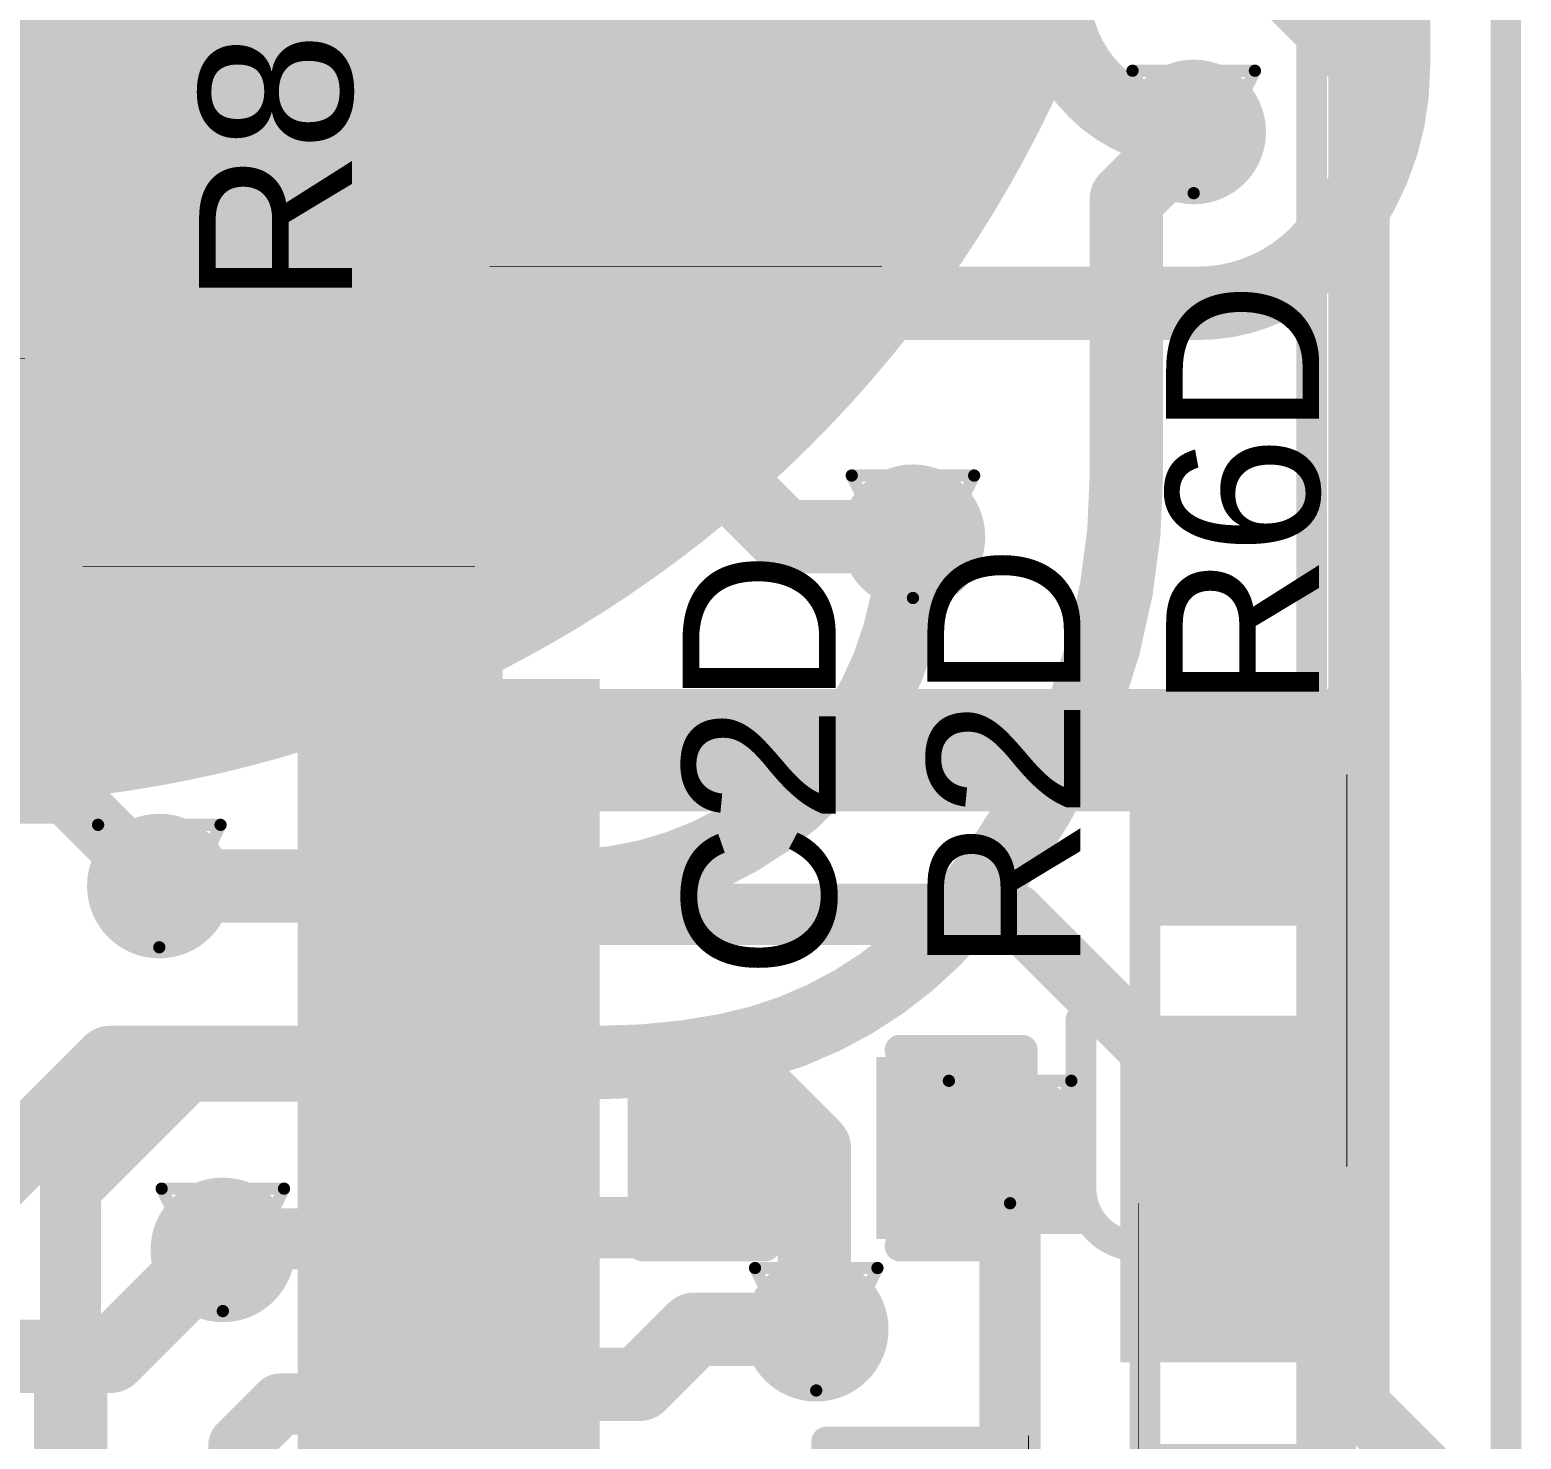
# Model space of a CAD drawing. Header units: inches. Extents: x -3.9 to 9.5, y -7 to 2.6.
# Drawn here: x 0.1632 to 0.4069, y -4.7643 to -4.5341 of the extents above; entities that cross this region are included whole.
import ezdxf

# ---------------------------------------------------------------- set-up
doc = ezdxf.new("R2010")
doc.units = ezdxf.units.IN
doc.header["$MEASUREMENT"] = 0
for name, color, linetype in [('Board Outline', 216, 'Continuous'), ('Bottom Layer', 5, 'Continuous'), ('Bottom Overlay', 54, 'Continuous'), ('Bottom Paste', 16, 'Continuous'), ('Bottom Solder', 6, 'Continuous'), ('Drill Drawing', 1, 'Continuous'), ('Top Layer', 1, 'Continuous'), ('Top Overlay', 2, 'Continuous'), ('Top Paste', 8, 'Continuous'), ('Top Solder', 216, 'Continuous'), ('Via Holes', 16, 'Continuous')]:
    doc.layers.add(name, color=color, linetype=linetype)
doc.styles.add('Arial', font='', dxfattribs={"height": 0.2})
doc.styles.get('Arial').set_extended_font_data('Arial')

# ---------------------------------------------------------------- blocks, each defined once
blk = doc.blocks.new('14_TSSOP_38')
at = {"layer": 'Top Layer'}
for points in [[(-0.1299212, 0.03444885), (-0.0885826, 0.03444885), (-0.0885826, 0.01673235), (-0.1299212, 0.01673235)], [(-0.1299212, 0.00885825), (-0.0885826, 0.00885825), (-0.0885826, -0.00885825), (-0.1299212, -0.00885825)], [(-0.1299212, -0.01673225), (-0.0885826, -0.01673225), (-0.0885826, -0.03444875), (-0.1299212, -0.03444875)], [(-0.1299212, -0.04232285), (-0.0885826, -0.04232285), (-0.0885826, -0.06003935), (-0.1299212, -0.06003935)], [(-0.1299212, -0.06791335), (-0.0885826, -0.06791335), (-0.0885826, -0.08562985), (-0.1299212, -0.08562985)]]:
    blk.add_hatch(color=1, dxfattribs=at).paths.add_polyline_path(points)
at = {"layer": 'Top Paste'}
for points in [[(-0.1299212, 0.03444885), (-0.0885826, 0.03444885), (-0.0885826, 0.01673235), (-0.1299212, 0.01673235)], [(-0.1299212, 0.00885825), (-0.0885826, 0.00885825), (-0.0885826, -0.00885825), (-0.1299212, -0.00885825)], [(-0.1299212, -0.01673225), (-0.0885826, -0.01673225), (-0.0885826, -0.03444875), (-0.1299212, -0.03444875)], [(-0.1299212, -0.04232285), (-0.0885826, -0.04232285), (-0.0885826, -0.06003935), (-0.1299212, -0.06003935)], [(-0.1299212, -0.06791335), (-0.0885826, -0.06791335), (-0.0885826, -0.08562985), (-0.1299212, -0.08562985)]]:
    blk.add_hatch(color=8, dxfattribs=at).paths.add_polyline_path(points)
at = {"layer": 'Top Solder'}
for points in [[(-0.1339212, 0.03844885), (-0.0845826, 0.03844885), (-0.0845826, 0.01273235), (-0.1339212, 0.01273235)], [(-0.1339212, 0.01285825), (-0.0845826, 0.01285825), (-0.0845826, -0.01285825), (-0.1339212, -0.01285825)], [(-0.1339212, -0.01273225), (-0.0845826, -0.01273225), (-0.0845826, -0.03844875), (-0.1339212, -0.03844875)], [(-0.1339212, -0.03832285), (-0.0845826, -0.03832285), (-0.0845826, -0.06403935), (-0.1339212, -0.06403935)], [(-0.1339212, -0.06391335), (-0.0845826, -0.06391335), (-0.0845826, -0.08962985), (-0.1339212, -0.08962985)]]:
    blk.add_hatch(color=216, dxfattribs=at).paths.add_polyline_path(points)
at = {"layer": 'Top Overlay', "const_width": 0.005}
for points in [[(-0.09, -0.0919999), (-0.09, -0.0999999)], [(0.0900001, -0.0999999), (-0.09, -0.0999999)]]:
    blk.add_lwpolyline(points, dxfattribs=at)
at = {"layer": 'Top Overlay', "const_width": 0.0025}
for points in [[(-0.09125, -0.0919999, 1), (-0.08875, -0.0919999, 1)], [(-0.09125, -0.0999999, 1), (-0.08875, -0.0999999, 1)], [(-0.09125, -0.0999999, 1), (-0.08875, -0.0999999, 1)]]:
    blk.add_lwpolyline(points, format="xyb", close=True, dxfattribs=at)
blk = doc.blocks.new('S______B______0402_52')
at = {"layer": 'Top Layer'}
for points in [[(-0.0275, -0.0125), (-0.0275, 0.0125), (-0.0095, 0.0125), (-0.0095, -0.0125)], [(0.0095, -0.0125), (0.0095, 0.0125), (0.0275, 0.0125), (0.0275, -0.0125)]]:
    blk.add_hatch(color=1, dxfattribs=at).paths.add_polyline_path(points)
at = {"layer": 'Top Paste'}
for points in [[(-0.0275, -0.0125), (-0.0275, 0.0125), (-0.0095, 0.0125), (-0.0095, -0.0125)], [(0.0095, -0.0125), (0.0095, 0.0125), (0.0275, 0.0125), (0.0275, -0.0125)]]:
    blk.add_hatch(color=8, dxfattribs=at).paths.add_polyline_path(points)
at = {"layer": 'Top Solder'}
for points in [[(-0.0296654, -0.0146654), (-0.0296654, 0.0146654), (-0.0073346, 0.0146654), (-0.0073346, -0.0146654)], [(0.0073346, -0.0146654), (0.0073346, 0.0146654), (0.0296654, 0.0146654), (0.0296654, -0.0146654)]]:
    blk.add_hatch(color=216, dxfattribs=at).paths.add_polyline_path(points)
at = {"layer": 'Top Overlay'}
for points, const_width in [([(-0.031, -0.016), (-0.031, 0.016)], 0.005), ([(-0.031, 0.016), (0.031, 0.016)], 0.005), ([(0.031, -0.016), (0.031, 0.016)], 0.005), ([(-0.031, -0.016), (0.031, -0.016)], 0.005), ([(-0.032, -0.017), (0.032, -0.017)], 0.000127)]:
    blk.add_lwpolyline(points, dxfattribs=dict(at, const_width=const_width))
for points, const_width in [([(-0.03225, 0.016, 1), (-0.02975, 0.016, 1)], 0.0025), ([(-0.03225, 0.016, 1), (-0.02975, 0.016, 1)], 0.0025), ([(0.02975, 0.016, 1), (0.03225, 0.016, 1)], 0.0025), ([(0.02975, 0.016, 1), (0.03225, 0.016, 1)], 0.0025), ([(-0.03225, -0.016, 1), (-0.02975, -0.016, 1)], 0.0025), ([(-0.03225, -0.016, 1), (-0.02975, -0.016, 1)], 0.0025), ([(0.02975, -0.016, 1), (0.03225, -0.016, 1)], 0.0025), ([(0.02975, -0.016, 1), (0.03225, -0.016, 1)], 0.0025), ([(-0.0320317, -0.017, 1), (-0.0319683, -0.017, 1)], 6.35e-05), ([(0.0319683, -0.017, 1), (0.0320317, -0.017, 1)], 6.35e-05)]:
    blk.add_lwpolyline(points, format="xyb", close=True, dxfattribs=dict(at, const_width=const_width))
blk = doc.blocks.new('R__0402_129')
at = {"layer": 'Top Layer'}
for points in [[(-0.0275, -0.0125), (-0.0275, 0.0125), (-0.0095, 0.0125), (-0.0095, -0.0125)], [(0.0095, -0.0125), (0.0095, 0.0125), (0.0275, 0.0125), (0.0275, -0.0125)]]:
    blk.add_hatch(color=1, dxfattribs=at).paths.add_polyline_path(points)
at = {"layer": 'Top Paste'}
for points in [[(-0.0275, -0.0125), (-0.0275, 0.0125), (-0.0095, 0.0125), (-0.0095, -0.0125)], [(0.0095, -0.0125), (0.0095, 0.0125), (0.0275, 0.0125), (0.0275, -0.0125)]]:
    blk.add_hatch(color=8, dxfattribs=at).paths.add_polyline_path(points)
at = {"layer": 'Top Solder'}
for points in [[(-0.0315, -0.0165), (-0.0315, 0.0165), (-0.0055, 0.0165), (-0.0055, -0.0165)], [(0.0055, -0.0165), (0.0055, 0.0165), (0.0315, 0.0165), (0.0315, -0.0165)]]:
    blk.add_hatch(color=216, dxfattribs=at).paths.add_polyline_path(points)
at = {"layer": 'Top Overlay'}
for points, const_width in [([(-0.031, -0.016), (-0.031, 0.016)], 0.005), ([(-0.031, 0.016), (0.031, 0.016)], 0.005), ([(0.031, -0.016), (0.031, 0.016)], 0.005), ([(-0.031, -0.016), (0.031, -0.016)], 0.005), ([(-0.032, -0.017), (0.032, -0.017)], 0.000127)]:
    blk.add_lwpolyline(points, dxfattribs=dict(at, const_width=const_width))
for points, const_width in [([(-0.03225, 0.016, 1), (-0.02975, 0.016, 1)], 0.0025), ([(-0.03225, 0.016, 1), (-0.02975, 0.016, 1)], 0.0025), ([(0.02975, 0.016, 1), (0.03225, 0.016, 1)], 0.0025), ([(0.02975, 0.016, 1), (0.03225, 0.016, 1)], 0.0025), ([(-0.03225, -0.016, 1), (-0.02975, -0.016, 1)], 0.0025), ([(-0.03225, -0.016, 1), (-0.02975, -0.016, 1)], 0.0025), ([(0.02975, -0.016, 1), (0.03225, -0.016, 1)], 0.0025), ([(0.02975, -0.016, 1), (0.03225, -0.016, 1)], 0.0025), ([(-0.0320317, -0.017, 1), (-0.0319683, -0.017, 1)], 6.35e-05), ([(0.0319683, -0.017, 1), (0.0320317, -0.017, 1)], 6.35e-05)]:
    blk.add_lwpolyline(points, format="xyb", close=True, dxfattribs=dict(at, const_width=const_width))
blk = doc.blocks.new('R__0402_136')
at = {"layer": 'Top Layer'}
for points in [[(-0.0275, -0.0125), (-0.0275, 0.0125), (-0.0095, 0.0125), (-0.0095, -0.0125)], [(0.0095, -0.0125), (0.0095, 0.0125), (0.0275, 0.0125), (0.0275, -0.0125)]]:
    blk.add_hatch(color=1, dxfattribs=at).paths.add_polyline_path(points)
at = {"layer": 'Top Paste'}
for points in [[(-0.0275, -0.0125), (-0.0275, 0.0125), (-0.0095, 0.0125), (-0.0095, -0.0125)], [(0.0095, -0.0125), (0.0095, 0.0125), (0.0275, 0.0125), (0.0275, -0.0125)]]:
    blk.add_hatch(color=8, dxfattribs=at).paths.add_polyline_path(points)
at = {"layer": 'Top Solder'}
for points in [[(-0.0315, -0.0165), (-0.0315, 0.0165), (-0.0055, 0.0165), (-0.0055, -0.0165)], [(0.0055, -0.0165), (0.0055, 0.0165), (0.0315, 0.0165), (0.0315, -0.0165)]]:
    blk.add_hatch(color=216, dxfattribs=at).paths.add_polyline_path(points)
at = {"layer": 'Top Overlay'}
for points, const_width in [([(-0.031, 0.016), (-0.031, -0.016)], 0.005), ([(0.031, 0.016), (-0.031, 0.016)], 0.005), ([(0.031, 0.016), (0.031, -0.016)], 0.005), ([(0.031, -0.016), (-0.031, -0.016)], 0.005), ([(0.032, -0.017), (-0.032, -0.017)], 0.000127)]:
    blk.add_lwpolyline(points, dxfattribs=dict(at, const_width=const_width))
for points, const_width in [([(-0.03225, 0.016, 1), (-0.02975, 0.016, 1)], 0.0025), ([(-0.03225, 0.016, 1), (-0.02975, 0.016, 1)], 0.0025), ([(0.02975, 0.016, 1), (0.03225, 0.016, 1)], 0.0025), ([(0.02975, 0.016, 1), (0.03225, 0.016, 1)], 0.0025), ([(-0.03225, -0.016, 1), (-0.02975, -0.016, 1)], 0.0025), ([(-0.03225, -0.016, 1), (-0.02975, -0.016, 1)], 0.0025), ([(0.02975, -0.016, 1), (0.03225, -0.016, 1)], 0.0025), ([(0.02975, -0.016, 1), (0.03225, -0.016, 1)], 0.0025), ([(-0.0320317, -0.017, 1), (-0.0319683, -0.017, 1)], 6.35e-05), ([(0.0319683, -0.017, 1), (0.0320317, -0.017, 1)], 6.35e-05)]:
    blk.add_lwpolyline(points, format="xyb", close=True, dxfattribs=dict(at, const_width=const_width))
blk = doc.blocks.new('R___0402_143')
at = {"layer": 'Top Layer'}
for points in [[(-0.0275, -0.0125), (-0.0275, 0.0125), (-0.0095, 0.0125), (-0.0095, -0.0125)], [(0.0095, -0.0125), (0.0095, 0.0125), (0.0275, 0.0125), (0.0275, -0.0125)]]:
    blk.add_hatch(color=1, dxfattribs=at).paths.add_polyline_path(points)
at = {"layer": 'Top Paste'}
for points in [[(-0.0275, -0.0125), (-0.0275, 0.0125), (-0.0095, 0.0125), (-0.0095, -0.0125)], [(0.0095, -0.0125), (0.0095, 0.0125), (0.0275, 0.0125), (0.0275, -0.0125)]]:
    blk.add_hatch(color=8, dxfattribs=at).paths.add_polyline_path(points)
at = {"layer": 'Top Solder'}
for points in [[(-0.0296654, -0.0146654), (-0.0296654, 0.0146654), (-0.0073346, 0.0146654), (-0.0073346, -0.0146654)], [(0.0073346, -0.0146654), (0.0073346, 0.0146654), (0.0296654, 0.0146654), (0.0296654, -0.0146654)]]:
    blk.add_hatch(color=216, dxfattribs=at).paths.add_polyline_path(points)
at = {"layer": 'Top Overlay'}
for points, const_width in [([(-0.031, 0.016), (-0.031, -0.016)], 0.005), ([(-0.031, 0.016), (0.031, 0.016)], 0.005), ([(0.031, 0.016), (0.031, -0.016)], 0.005), ([(-0.031, -0.016), (0.031, -0.016)], 0.005), ([(-0.032, -0.017), (0.032, -0.017)], 0.000127)]:
    blk.add_lwpolyline(points, dxfattribs=dict(at, const_width=const_width))
for points, const_width in [([(-0.03225, 0.016, 1), (-0.02975, 0.016, 1)], 0.0025), ([(-0.03225, 0.016, 1), (-0.02975, 0.016, 1)], 0.0025), ([(0.02975, 0.016, 1), (0.03225, 0.016, 1)], 0.0025), ([(0.02975, 0.016, 1), (0.03225, 0.016, 1)], 0.0025), ([(-0.03225, -0.016, 1), (-0.02975, -0.016, 1)], 0.0025), ([(-0.03225, -0.016, 1), (-0.02975, -0.016, 1)], 0.0025), ([(0.02975, -0.016, 1), (0.03225, -0.016, 1)], 0.0025), ([(0.02975, -0.016, 1), (0.03225, -0.016, 1)], 0.0025), ([(-0.0320317, -0.017, 1), (-0.0319683, -0.017, 1)], 6.35e-05), ([(0.0319683, -0.017, 1), (0.0320317, -0.017, 1)], 6.35e-05)]:
    blk.add_lwpolyline(points, format="xyb", close=True, dxfattribs=dict(at, const_width=const_width))
blk = doc.blocks.new('R___0402_164')
at = {"layer": 'Top Layer'}
for points in [[(-0.0275, -0.0125), (-0.0275, 0.0125), (-0.0095, 0.0125), (-0.0095, -0.0125)], [(0.0095, -0.0125), (0.0095, 0.0125), (0.0275, 0.0125), (0.0275, -0.0125)]]:
    blk.add_hatch(color=1, dxfattribs=at).paths.add_polyline_path(points)
at = {"layer": 'Top Paste'}
for points in [[(-0.0275, -0.0125), (-0.0275, 0.0125), (-0.0095, 0.0125), (-0.0095, -0.0125)], [(0.0095, -0.0125), (0.0095, 0.0125), (0.0275, 0.0125), (0.0275, -0.0125)]]:
    blk.add_hatch(color=8, dxfattribs=at).paths.add_polyline_path(points)
at = {"layer": 'Top Solder'}
for points in [[(-0.0296654, -0.0146654), (-0.0296654, 0.0146654), (-0.0073346, 0.0146654), (-0.0073346, -0.0146654)], [(0.0073346, -0.0146654), (0.0073346, 0.0146654), (0.0296654, 0.0146654), (0.0296654, -0.0146654)]]:
    blk.add_hatch(color=216, dxfattribs=at).paths.add_polyline_path(points)
at = {"layer": 'Top Overlay'}
for points, const_width in [([(-0.031, 0.016), (-0.031, -0.016)], 0.005), ([(-0.031, 0.016), (0.031, 0.016)], 0.005), ([(0.031, 0.016), (0.031, -0.016)], 0.005), ([(-0.031, -0.016), (0.031, -0.016)], 0.005), ([(-0.032, -0.017), (0.032, -0.017)], 0.000127)]:
    blk.add_lwpolyline(points, dxfattribs=dict(at, const_width=const_width))
for points, const_width in [([(-0.03225, 0.016, 1), (-0.02975, 0.016, 1)], 0.0025), ([(-0.03225, 0.016, 1), (-0.02975, 0.016, 1)], 0.0025), ([(0.02975, 0.016, 1), (0.03225, 0.016, 1)], 0.0025), ([(0.02975, 0.016, 1), (0.03225, 0.016, 1)], 0.0025), ([(-0.03225, -0.016, 1), (-0.02975, -0.016, 1)], 0.0025), ([(-0.03225, -0.016, 1), (-0.02975, -0.016, 1)], 0.0025), ([(0.02975, -0.016, 1), (0.03225, -0.016, 1)], 0.0025), ([(0.02975, -0.016, 1), (0.03225, -0.016, 1)], 0.0025), ([(-0.0320317, -0.017, 1), (-0.0319683, -0.017, 1)], 6.35e-05), ([(0.0319683, -0.017, 1), (0.0320317, -0.017, 1)], 6.35e-05)]:
    blk.add_lwpolyline(points, format="xyb", close=True, dxfattribs=dict(at, const_width=const_width))
blk = doc.blocks.new('R___0402_171')
at = {"layer": 'Top Layer'}
for points in [[(-0.0275, -0.0125), (-0.0275, 0.0125), (-0.0095, 0.0125), (-0.0095, -0.0125)], [(0.0095, -0.0125), (0.0095, 0.0125), (0.0275, 0.0125), (0.0275, -0.0125)]]:
    blk.add_hatch(color=1, dxfattribs=at).paths.add_polyline_path(points)
at = {"layer": 'Top Paste'}
for points in [[(-0.0275, -0.0125), (-0.0275, 0.0125), (-0.0095, 0.0125), (-0.0095, -0.0125)], [(0.0095, -0.0125), (0.0095, 0.0125), (0.0275, 0.0125), (0.0275, -0.0125)]]:
    blk.add_hatch(color=8, dxfattribs=at).paths.add_polyline_path(points)
at = {"layer": 'Top Solder'}
for points in [[(-0.0296654, -0.0146654), (-0.0296654, 0.0146654), (-0.0073346, 0.0146654), (-0.0073346, -0.0146654)], [(0.0073346, -0.0146654), (0.0073346, 0.0146654), (0.0296654, 0.0146654), (0.0296654, -0.0146654)]]:
    blk.add_hatch(color=216, dxfattribs=at).paths.add_polyline_path(points)
at = {"layer": 'Top Overlay'}
for points, const_width in [([(-0.031, -0.016), (-0.031, 0.016)], 0.005), ([(0.031, 0.016), (-0.031, 0.016)], 0.005), ([(0.031, -0.016), (0.031, 0.016)], 0.005), ([(0.031, -0.016), (-0.031, -0.016)], 0.005), ([(0.032, -0.017), (-0.032, -0.017)], 0.000127)]:
    blk.add_lwpolyline(points, dxfattribs=dict(at, const_width=const_width))
for points, const_width in [([(-0.03225, 0.016, 1), (-0.02975, 0.016, 1)], 0.0025), ([(-0.03225, 0.016, 1), (-0.02975, 0.016, 1)], 0.0025), ([(0.02975, 0.016, 1), (0.03225, 0.016, 1)], 0.0025), ([(0.02975, 0.016, 1), (0.03225, 0.016, 1)], 0.0025), ([(-0.03225, -0.016, 1), (-0.02975, -0.016, 1)], 0.0025), ([(-0.03225, -0.016, 1), (-0.02975, -0.016, 1)], 0.0025), ([(0.02975, -0.016, 1), (0.03225, -0.016, 1)], 0.0025), ([(0.02975, -0.016, 1), (0.03225, -0.016, 1)], 0.0025), ([(-0.0320317, -0.017, 1), (-0.0319683, -0.017, 1)], 6.35e-05), ([(0.0319683, -0.017, 1), (0.0320317, -0.017, 1)], 6.35e-05)]:
    blk.add_lwpolyline(points, format="xyb", close=True, dxfattribs=dict(at, const_width=const_width))
blk = doc.blocks.new('_EMG________B_199')
at = {"layer": 'Bottom Layer'}
h = blk.add_hatch(color=5, dxfattribs=at)
edge = h.paths.add_edge_path()
edge.add_arc((-1.1e-06, 0.3931962), 0.1968504, 0, 360)
at = {"layer": 'Bottom Paste'}
h = blk.add_hatch(color=16, dxfattribs=at)
edge = h.paths.add_edge_path()
edge.add_arc((-1.1e-06, 0.3931962), 0.1968504, 0, 360)
at = {"layer": 'Bottom Solder'}
h = blk.add_hatch(color=6, dxfattribs=at)
edge = h.paths.add_edge_path()
edge.add_arc((-1.1e-06, 0.3931962), 0.2008504, 0, 360)
at = {"layer": 'Bottom Overlay', "const_width": 0.005}
blk.add_lwpolyline([(0.2237505, -0.4317177), (0.2237505, 0.4317242)], dxfattribs=at)
blk = doc.blocks.new('C___0402_255')
at = {"layer": 'Top Layer'}
for points in [[(-0.0275, -0.0125), (-0.0275, 0.0125), (-0.0095, 0.0125), (-0.0095, -0.0125)], [(0.0095, -0.0125), (0.0095, 0.0125), (0.0275, 0.0125), (0.0275, -0.0125)]]:
    blk.add_hatch(color=1, dxfattribs=at).paths.add_polyline_path(points)
at = {"layer": 'Top Paste'}
for points in [[(-0.0275, -0.0125), (-0.0275, 0.0125), (-0.0095, 0.0125), (-0.0095, -0.0125)], [(0.0095, -0.0125), (0.0095, 0.0125), (0.0275, 0.0125), (0.0275, -0.0125)]]:
    blk.add_hatch(color=8, dxfattribs=at).paths.add_polyline_path(points)
at = {"layer": 'Top Solder'}
for points in [[(-0.0298622, -0.0148622), (-0.0298622, 0.0148622), (-0.0071378, 0.0148622), (-0.0071378, -0.0148622)], [(0.0071378, -0.0148622), (0.0071378, 0.0148622), (0.0298622, 0.0148622), (0.0298622, -0.0148622)]]:
    blk.add_hatch(color=216, dxfattribs=at).paths.add_polyline_path(points)
at = {"layer": 'Top Overlay', "const_width": 0.005}
for points in [[(-0.031, 0.016), (-0.011, 0.016)], [(-0.031, -0.016), (-0.031, 0.016)], [(0.011, 0.016), (0.031, 0.016)], [(0.031, -0.016), (0.031, 0.016)], [(-0.031, -0.016), (-0.011, -0.016)], [(0.011, -0.016), (0.031, -0.016)]]:
    blk.add_lwpolyline(points, dxfattribs=at)
at = {"layer": 'Top Overlay', "const_width": 0.0025}
for points in [[(-0.03225, 0.016, 1), (-0.02975, 0.016, 1)], [(-0.03225, 0.016, 1), (-0.02975, 0.016, 1)], [(-0.01225, 0.016, 1), (-0.00975, 0.016, 1)], [(0.00975, 0.016, 1), (0.01225, 0.016, 1)], [(0.02975, 0.016, 1), (0.03225, 0.016, 1)], [(0.02975, 0.016, 1), (0.03225, 0.016, 1)], [(-0.03225, -0.016, 1), (-0.02975, -0.016, 1)], [(-0.03225, -0.016, 1), (-0.02975, -0.016, 1)], [(-0.01225, -0.016, 1), (-0.00975, -0.016, 1)], [(0.00975, -0.016, 1), (0.01225, -0.016, 1)], [(0.02975, -0.016, 1), (0.03225, -0.016, 1)], [(0.02975, -0.016, 1), (0.03225, -0.016, 1)]]:
    blk.add_lwpolyline(points, format="xyb", close=True, dxfattribs=at)

msp = doc.modelspace()

# ---------------------------------------------------------------- hatches: boundary and pattern name
at = {"layer": 'Bottom Layer'}
h = msp.add_hatch(color=5, dxfattribs=at)
edge = h.paths.add_edge_path()
edge.add_arc((0.3533509, -4.5507832), 0.011811, 0, 360)
h = msp.add_hatch(color=5, dxfattribs=at)
edge = h.paths.add_edge_path()
edge.add_arc((0.3074784, -4.6169107), 0.011811, 0, 360)
h = msp.add_hatch(color=5, dxfattribs=at)
edge = h.paths.add_edge_path()
edge.add_arc((0.1843508, -4.6739722), 0.011811, 0, 360)
h = msp.add_hatch(color=5, dxfattribs=at)
edge = h.paths.add_edge_path()
edge.add_arc((0.3233509, -4.7157832), 0.011811, 0, 360)
h = msp.add_hatch(color=5, dxfattribs=at)
edge = h.paths.add_edge_path()
edge.add_arc((0.1947289, -4.7334052), 0.011811, 0, 360)
h = msp.add_hatch(color=5, dxfattribs=at)
edge = h.paths.add_edge_path()
edge.add_arc((0.2916782, -4.7463687), 0.011811, 0, 360)
at = {"layer": 'Top Layer'}
for points in [[(0.2783509, -4.5847832), (0.3123509, -4.5847832), (0.3123509, -4.4427832), (0.2783509, -4.4427832)], [(0.1383708, -4.6177832), (0.1943708, -4.6177832), (0.1943708, -4.5717832), (0.1383708, -4.5717832)], [(0.209465, -4.6603974), (0.240465, -4.6603974), (0.240465, -4.5917832), (0.209465, -4.5917832)], [(0.2103509, -4.6617832), (0.3763509, -4.6617832), (0.3763509, -4.6417832), (0.2103509, -4.6417832)], [(0.3453509, -4.6797832), (0.3763509, -4.6797832), (0.3763509, -4.6417832), (0.3453509, -4.6417832)], [(0.3413509, -4.7517832), (0.3803707, -4.7517832), (0.3803707, -4.6957832), (0.3413509, -4.6957832)], [(0.3043509, -4.7307832), (0.3353509, -4.7307832), (0.3353509, -4.7087832), (0.3043509, -4.7087832)]]:
    msp.add_hatch(color=1, dxfattribs=at).paths.add_polyline_path(points)
h = msp.add_hatch(color=1, dxfattribs=at)
edge = h.paths.add_edge_path()
edge.add_arc((0.3533509, -4.5507832), 0.011811, 0, 360)
h = msp.add_hatch(color=1, dxfattribs=at)
edge = h.paths.add_edge_path()
edge.add_arc((0.3074784, -4.6169107), 0.011811, 0, 360)
h = msp.add_hatch(color=1, dxfattribs=at)
edge = h.paths.add_edge_path()
edge.add_arc((0.1843508, -4.6739722), 0.011811, 0, 360)
h = msp.add_hatch(color=1, dxfattribs=at)
edge = h.paths.add_edge_path()
edge.add_arc((0.3233509, -4.7157832), 0.011811, 0, 360)
h = msp.add_hatch(color=1, dxfattribs=at)
edge = h.paths.add_edge_path()
edge.add_arc((0.1947289, -4.7334052), 0.011811, 0, 360)
h = msp.add_hatch(color=1, dxfattribs=at)
edge = h.paths.add_edge_path()
edge.add_arc((0.2916782, -4.7463687), 0.011811, 0, 360)
at = {"layer": 'Via Holes'}
h = msp.add_hatch(color=7, dxfattribs=at)
edge = h.paths.add_edge_path()
edge.add_arc((0.3533509, -4.5507832), 0.0059055, 0, 360)
h = msp.add_hatch(color=7, dxfattribs=at)
edge = h.paths.add_edge_path()
edge.add_arc((0.3074784, -4.6169107), 0.0059055, 0, 360)
h = msp.add_hatch(color=7, dxfattribs=at)
edge = h.paths.add_edge_path()
edge.add_arc((0.1843508, -4.6739722), 0.0059055, 0, 360)
h = msp.add_hatch(color=7, dxfattribs=at)
edge = h.paths.add_edge_path()
edge.add_arc((0.3233509, -4.7157832), 0.0059055, 0, 360)
h = msp.add_hatch(color=7, dxfattribs=at)
edge = h.paths.add_edge_path()
edge.add_arc((0.1947289, -4.7334052), 0.0059055, 0, 360)
h = msp.add_hatch(color=7, dxfattribs=at)
edge = h.paths.add_edge_path()
edge.add_arc((0.2916782, -4.7463687), 0.0059055, 0, 360)

# ---------------------------------------------------------------- linework, layer by layer
at = {"layer": 'Board Outline', "const_width": 0.005}
msp.add_lwpolyline([(0.4043495, -4.4233226), (0.4043509, -5.2837853)], dxfattribs=at)
at = {"layer": 'Bottom Layer'}
for points, const_width in [([(0.3565424, -4.5159747), (0.3803509, -4.5397832)], 0.01), ([(0.3803509, -4.7587832), (0.3803509, -4.5397832)], 0.01), ([(0.3423509, -4.5617832), (0.3533509, -4.5507832)], 0.012), ([(0.3423509, -4.6067832), (0.3423509, -4.5617832)], 0.012), ([(0.3423508, -4.606783), (0.3423509, -4.6067832)], 0.012), ([(0.1843508, -4.6739722), (0.247864, -4.6739722)], 0.012), ([(0.15654, -4.7225942), (0.176351, -4.7027832)], 0.012), ([(0.176351, -4.7027832), (0.2543106, -4.7027832)], 0.012), ([(0.2774936, -4.7029259), (0.2913679, -4.7168002)], 0.012), ([(0.2913679, -4.7460584), (0.2913679, -4.7168002)], 0.012), ([(0.3233509, -4.7717832), (0.3233509, -4.7157832)], 0.01), ([(0.1763708, -4.7507832), (0.1937488, -4.7334052)], 0.012), ([(0.1937488, -4.7334052), (0.1947289, -4.7334052)], 0.012), ([(0.2913679, -4.7460584), (0.2916782, -4.7463687)], 0.012), ([(-0.0014042, -4.7507832), (0.1763708, -4.7507832)], 0.012), ([(0.3803509, -4.7587832), (0.3909856, -4.7694179)], 0.01)]:
    msp.add_lwpolyline(points, dxfattribs=dict(at, const_width=const_width))
for points, const_width in [([(0.3778509, -4.5397832, 1), (0.3828509, -4.5397832, 1)], 0.005), ([(0.3778509, -4.5397832, 1), (0.3828509, -4.5397832, 1)], 0.005), ([(0.3503509, -4.5507832, 1), (0.3563509, -4.5507832, 1)], 0.006), ([(0.3393509, -4.5617832, 1), (0.3453509, -4.5617832, 1)], 0.006), ([(0.3393509, -4.5617832, 1), (0.3453509, -4.5617832, 1)], 0.006), ([(0.3393508, -4.606783, 1), (0.3453508, -4.606783, 1)], 0.006), ([(0.3393508, -4.6067832, 1), (0.3453508, -4.6067832, 1)], 0.006), ([(0.3393509, -4.6067832, 1), (0.3453509, -4.6067832, 1)], 0.006), ([(0.3393509, -4.6067832, 1), (0.3453509, -4.6067832, 1)], 0.006), ([(0.3044783, -4.6169108, 1), (0.3104783, -4.6169108, 1)], 0.006), ([(0.1813508, -4.6739722, 1), (0.1873508, -4.6739722, 1)], 0.006), ([(0.244864, -4.6739721, 1), (0.250864, -4.6739721, 1)], 0.006), ([(0.244864, -4.6739722, 1), (0.250864, -4.6739722, 1)], 0.006), ([(0.3079045, -4.6826999, 1), (0.3139045, -4.6826999, 1)], 0.006), ([(0.3079046, -4.6827, 1), (0.3139046, -4.6827, 1)], 0.006), ([(0.2740661, -4.7007677, 1), (0.2800661, -4.7007677, 1)], 0.006), ([(0.2740663, -4.7007679, 1), (0.2800663, -4.7007679, 1)], 0.006), ([(0.173351, -4.7027832, 1), (0.179351, -4.7027832, 1)], 0.006), ([(0.173351, -4.7027832, 1), (0.179351, -4.7027832, 1)], 0.006), ([(0.2513106, -4.7027832, 1), (0.2573106, -4.7027832, 1)], 0.006), ([(0.2535107, -4.7027832, 1), (0.2595107, -4.7027832, 1)], 0.006), ([(0.2744936, -4.7029259, 1), (0.2804936, -4.7029259, 1)], 0.006), ([(0.2883679, -4.7168002, 1), (0.2943679, -4.7168002, 1)], 0.006), ([(0.2883679, -4.7168002, 1), (0.2943679, -4.7168002, 1)], 0.006), ([(0.3208509, -4.7157832, 1), (0.3258509, -4.7157832, 1)], 0.005), ([(0.1907488, -4.7334052, 1), (0.1967488, -4.7334052, 1)], 0.006), ([(0.1907488, -4.7334052, 1), (0.1967488, -4.7334052, 1)], 0.006), ([(0.1917289, -4.7334052, 1), (0.1977289, -4.7334052, 1)], 0.006), ([(0.2883679, -4.7460584, 1), (0.2943679, -4.7460584, 1)], 0.006), ([(0.2883679, -4.7460584, 1), (0.2943679, -4.7460584, 1)], 0.006), ([(0.2886782, -4.7463687, 1), (0.2946782, -4.7463687, 1)], 0.006), ([(0.1733708, -4.7507832, 1), (0.1793708, -4.7507832, 1)], 0.006), ([(0.1733708, -4.7507832, 1), (0.1793708, -4.7507832, 1)], 0.006), ([(0.3778509, -4.7587832, 1), (0.3828509, -4.7587832, 1)], 0.005), ([(0.3778509, -4.7587832, 1), (0.3828509, -4.7587832, 1)], 0.005)]:
    msp.add_lwpolyline(points, format="xyb", close=True, dxfattribs=dict(at, const_width=const_width))
at = {"layer": 'Bottom Layer', "const_width": 0.012}
for points in [[(0.3423508, -4.6067832, -0.1989125263863488), (0.3109046, -4.6827)], [(0.3074783, -4.6169108, -0.4270878916313132), (0.247864, -4.6739721)], [(0.3109045, -4.6826999, -0.148564960921122), (0.2770661, -4.7007677)], [(0.2770663, -4.7007679, -0.0489030804701804), (0.2565107, -4.7027832)]]:
    msp.add_lwpolyline(points, format="xyb", dxfattribs=at)
at = {"layer": 'Drill Drawing', "const_width": 0.002}
for points in [[(0.3433509, -4.5407832), (0.3633509, -4.5407832)], [(0.3433509, -4.5407832), (0.3533509, -4.5607832)], [(0.3533509, -4.5607832), (0.3633509, -4.5407832)], [(0.2974784, -4.6069107), (0.3174784, -4.6069107)], [(0.2974784, -4.6069107), (0.3074784, -4.6269107)], [(0.3074784, -4.6269107), (0.3174784, -4.6069107)], [(0.1743508, -4.6639722), (0.1943508, -4.6639722)], [(0.1743508, -4.6639722), (0.1843508, -4.6839722)], [(0.1843508, -4.6839722), (0.1943508, -4.6639722)], [(0.3133509, -4.7057832), (0.3333509, -4.7057832)], [(0.3133509, -4.7057832), (0.3233509, -4.7257832)], [(0.3233509, -4.7257832), (0.3333509, -4.7057832)], [(0.1847289, -4.7234052), (0.2047289, -4.7234052)], [(0.1847289, -4.7234052), (0.1947289, -4.7434052)], [(0.1947289, -4.7434052), (0.2047289, -4.7234052)], [(0.2816782, -4.7363687), (0.3016782, -4.7363687)], [(0.2816782, -4.7363687), (0.2916782, -4.7563687)], [(0.2916782, -4.7563687), (0.3016782, -4.7363687)]]:
    msp.add_lwpolyline(points, dxfattribs=at)
at = {"layer": 'Drill Drawing', "const_width": 0.001}
for points in [[(0.3428509, -4.5407832, 1), (0.3438509, -4.5407832, 1)], [(0.3428509, -4.5407832, 1), (0.3438509, -4.5407832, 1)], [(0.3628509, -4.5407832, 1), (0.3638509, -4.5407832, 1)], [(0.3628509, -4.5407832, 1), (0.3638509, -4.5407832, 1)], [(0.3528509, -4.5607832, 1), (0.3538509, -4.5607832, 1)], [(0.3528509, -4.5607832, 1), (0.3538509, -4.5607832, 1)], [(0.2969784, -4.6069107, 1), (0.2979784, -4.6069107, 1)], [(0.2969784, -4.6069107, 1), (0.2979784, -4.6069107, 1)], [(0.3169784, -4.6069107, 1), (0.3179784, -4.6069107, 1)], [(0.3169784, -4.6069107, 1), (0.3179784, -4.6069107, 1)], [(0.3069784, -4.6269107, 1), (0.3079784, -4.6269107, 1)], [(0.3069784, -4.6269107, 1), (0.3079784, -4.6269107, 1)], [(0.1738508, -4.6639722, 1), (0.1748508, -4.6639722, 1)], [(0.1738508, -4.6639722, 1), (0.1748508, -4.6639722, 1)], [(0.1938508, -4.6639722, 1), (0.1948508, -4.6639722, 1)], [(0.1938508, -4.6639722, 1), (0.1948508, -4.6639722, 1)], [(0.1838508, -4.6839722, 1), (0.1848508, -4.6839722, 1)], [(0.1838508, -4.6839722, 1), (0.1848508, -4.6839722, 1)], [(0.3128509, -4.7057832, 1), (0.3138509, -4.7057832, 1)], [(0.3128509, -4.7057832, 1), (0.3138509, -4.7057832, 1)], [(0.3328509, -4.7057832, 1), (0.3338509, -4.7057832, 1)], [(0.3328509, -4.7057832, 1), (0.3338509, -4.7057832, 1)], [(0.1842289, -4.7234052, 1), (0.1852289, -4.7234052, 1)], [(0.1842289, -4.7234052, 1), (0.1852289, -4.7234052, 1)], [(0.2042289, -4.7234052, 1), (0.2052289, -4.7234052, 1)], [(0.2042289, -4.7234052, 1), (0.2052289, -4.7234052, 1)], [(0.3228509, -4.7257832, 1), (0.3238509, -4.7257832, 1)], [(0.3228509, -4.7257832, 1), (0.3238509, -4.7257832, 1)], [(0.2811782, -4.7363687, 1), (0.2821782, -4.7363687, 1)], [(0.2811782, -4.7363687, 1), (0.2821782, -4.7363687, 1)], [(0.3011782, -4.7363687, 1), (0.3021782, -4.7363687, 1)], [(0.3011782, -4.7363687, 1), (0.3021782, -4.7363687, 1)], [(0.1942289, -4.7434052, 1), (0.1952289, -4.7434052, 1)], [(0.1942289, -4.7434052, 1), (0.1952289, -4.7434052, 1)], [(0.2911782, -4.7563687, 1), (0.2921782, -4.7563687, 1)], [(0.2911782, -4.7563687, 1), (0.2921782, -4.7563687, 1)]]:
    msp.add_lwpolyline(points, format="xyb", close=True, dxfattribs=at)
at = {"layer": 'Top Layer'}
for points, const_width in [([(0.3859829, -4.5402869), (0.3859829, -4.5036869)], 0.012), ([(0.2518509, -4.5822832), (0.2518509, -4.5557832)], 0.012), ([(0.2888509, -4.5703335), (0.2888509, -4.5557832)], 0.012), ([(0.2923509, -4.5787832), (0.3540372, -4.5787832)], 0.012), ([(0.2518509, -4.5822832), (0.2864784, -4.6169107)], 0.012), ([(0.1523708, -4.6117832), (0.1593708, -4.6047832)], 0.01), ([(0.1593708, -4.6047832), (0.1813707, -4.6047832)], 0.01), ([(0.2223707, -4.6467832), (0.2223707, -4.6047832)], 0.01), ([(0.2864784, -4.6169107), (0.3074784, -4.6169107)], 0.012), ([(0.2223707, -4.6467832), (0.2285991, -4.6530116)], 0.01), ([(0.2285991, -4.6530116), (0.2316226, -4.6530116)], 0.01), ([(0.1381112, -4.6587832), (0.1691618, -4.6587832)], 0.01), ([(0.1691618, -4.6587832), (0.1843508, -4.6739722)], 0.01), ([(0.2316226, -4.6786021), (0.3241698, -4.6786021)], 0.01), ([(0.3241698, -4.6786021), (0.3463508, -4.7007831)], 0.01), ([(0.3463508, -4.7007832), (0.3463508, -4.7007831)], 0.01), ([(0.3463508, -4.7007832), (0.3518508, -4.7062832)], 0.01), ([(0.1698509, -4.7233032), (0.1889614, -4.7041927)], 0.01), ([(0.1889614, -4.7041927), (0.2316226, -4.7041927)], 0.01), ([(0.2316226, -4.7041927), (0.2326069, -4.7041927)], 0.01), ([(0.3518508, -4.7062832), (0.3613708, -4.7062832)], 0.01), ([(0.1698509, -4.7507832), (0.1698509, -4.7233032)], 0.01), ([(0.2663509, -4.7297832), (0.2723509, -4.7237832)], 0.01), ([(0.2723509, -4.7237832), (0.2738509, -4.7237832)], 0.01), ([(0.1947289, -4.7334052), (0.1965399, -4.7315942)], 0.01), ([(0.1965399, -4.7315942), (0.2298116, -4.7315942)], 0.01), ([(0.2298116, -4.7315942), (0.2316226, -4.7297832)], 0.01), ([(0.2316226, -4.7297832), (0.2663509, -4.7297832)], 0.01), ([(0.2627603, -4.7553738), (0.2717654, -4.7463687)], 0.012), ([(0.2717654, -4.7463687), (0.2916781, -4.7463687)], 0.012), ([(0.1698509, -5.0347832), (0.1698509, -4.7507832)], 0.012), ([(0.2293864, -4.7585943), (0.2326069, -4.7553738)], 0.01), ([(0.2316226, -4.7553738), (0.2326069, -4.7553738)], 0.012), ([(0.2326069, -4.7553738), (0.2627603, -4.7553738)], 0.012), ([(0.1973509, -4.7653458), (0.2041024, -4.7585943)], 0.01), ([(0.2041024, -4.7585943), (0.2293864, -4.7585943)], 0.01), ([(0.1973509, -4.9184253), (0.1973509, -4.7653458)], 0.01)]:
    msp.add_lwpolyline(points, dxfattribs=dict(at, const_width=const_width))
at = {"layer": 'Top Layer', "const_width": 0.012}
for points in [[(0.3533509, -4.5507832, -0.4142135623730951), (0.3304879, -4.5279202)], [(0.3859829, -4.5402869, -0.198912367379658), (0.3733509, -4.5707832)], [(0.2923509, -4.5787832, -0.1989119397549555), (0.2888509, -4.5703335)], [(0.3733509, -4.5707832, -0.198912367379658), (0.3540372, -4.5787832)]]:
    msp.add_lwpolyline(points, format="xyb", dxfattribs=at)
at = {"layer": 'Top Layer'}
for points, const_width in [([(0.3829829, -4.5402869, 1), (0.3889829, -4.5402869, 1)], 0.006), ([(0.3829829, -4.5402869, 1), (0.3889829, -4.5402869, 1)], 0.006), ([(0.3503509, -4.5507832, 1), (0.3563509, -4.5507832, 1)], 0.006), ([(0.2488509, -4.5557832, 1), (0.2548509, -4.5557832, 1)], 0.006), ([(0.2858509, -4.5557832, 1), (0.2918509, -4.5557832, 1)], 0.006), ([(0.2858509, -4.5703335, 1), (0.2918509, -4.5703335, 1)], 0.006), ([(0.2858509, -4.5703335, 1), (0.2918509, -4.5703335, 1)], 0.006), ([(0.3703509, -4.5707832, 1), (0.3763509, -4.5707832, 1)], 0.006), ([(0.3703509, -4.5707832, 1), (0.3763509, -4.5707832, 1)], 0.006), ([(0.2893509, -4.5787832, 1), (0.2953509, -4.5787832, 1)], 0.006), ([(0.2893509, -4.5787832, 1), (0.2953509, -4.5787832, 1)], 0.006), ([(0.3510372, -4.5787832, 1), (0.3570372, -4.5787832, 1)], 0.006), ([(0.3510372, -4.5787832, 1), (0.3570372, -4.5787832, 1)], 0.006), ([(0.2488509, -4.5822832, 1), (0.2548509, -4.5822832, 1)], 0.006), ([(0.2488509, -4.5822832, 1), (0.2548509, -4.5822832, 1)], 0.006), ([(0.1568708, -4.6047832, 1), (0.1618708, -4.6047832, 1)], 0.005), ([(0.1568708, -4.6047832, 1), (0.1618708, -4.6047832, 1)], 0.005), ([(0.1788707, -4.6047832, 1), (0.1838707, -4.6047832, 1)], 0.005), ([(0.2198707, -4.6047832, 1), (0.2248707, -4.6047832, 1)], 0.005), ([(0.2834784, -4.6169107, 1), (0.2894784, -4.6169107, 1)], 0.006), ([(0.2834784, -4.6169107, 1), (0.2894784, -4.6169107, 1)], 0.006), ([(0.3044784, -4.6169107, 1), (0.3104784, -4.6169107, 1)], 0.006), ([(0.2198707, -4.6467832, 1), (0.2248707, -4.6467832, 1)], 0.005), ([(0.2198707, -4.6467832, 1), (0.2248707, -4.6467832, 1)], 0.005), ([(0.2260991, -4.6530116, 1), (0.2310991, -4.6530116, 1)], 0.005), ([(0.2260991, -4.6530116, 1), (0.2310991, -4.6530116, 1)], 0.005), ([(0.2291226, -4.6530116, 1), (0.2341226, -4.6530116, 1)], 0.005), ([(0.1666618, -4.6587832, 1), (0.1716618, -4.6587832, 1)], 0.005), ([(0.1666618, -4.6587832, 1), (0.1716618, -4.6587832, 1)], 0.005), ([(0.1818508, -4.6739722, 1), (0.1868508, -4.6739722, 1)], 0.005), ([(0.2291226, -4.6786021, 1), (0.2341226, -4.6786021, 1)], 0.005), ([(0.3216698, -4.6786021, 1), (0.3266698, -4.6786021, 1)], 0.005), ([(0.3216698, -4.6786021, 1), (0.3266698, -4.6786021, 1)], 0.005), ([(0.3438508, -4.7007831, 1), (0.3488508, -4.7007831, 1)], 0.005), ([(0.3438508, -4.7007831, 1), (0.3488508, -4.7007831, 1)], 0.005), ([(0.3438508, -4.7007832, 1), (0.3488508, -4.7007832, 1)], 0.005), ([(0.3438508, -4.7007832, 1), (0.3488508, -4.7007832, 1)], 0.005), ([(0.1864614, -4.7041927, 1), (0.1914614, -4.7041927, 1)], 0.005), ([(0.1864614, -4.7041927, 1), (0.1914614, -4.7041927, 1)], 0.005), ([(0.2291226, -4.7041927, 1), (0.2341226, -4.7041927, 1)], 0.005), ([(0.2291226, -4.7041927, 1), (0.2341226, -4.7041927, 1)], 0.005), ([(0.2301069, -4.7041927, 1), (0.2351069, -4.7041927, 1)], 0.005), ([(0.3493508, -4.7062832, 1), (0.3543508, -4.7062832, 1)], 0.005), ([(0.3493508, -4.7062832, 1), (0.3543508, -4.7062832, 1)], 0.005), ([(0.3588708, -4.7062832, 1), (0.3638708, -4.7062832, 1)], 0.005), ([(0.1673509, -4.7233032, 1), (0.1723509, -4.7233032, 1)], 0.005), ([(0.1673509, -4.7233032, 1), (0.1723509, -4.7233032, 1)], 0.005), ([(0.2698509, -4.7237832, 1), (0.2748509, -4.7237832, 1)], 0.005), ([(0.2698509, -4.7237832, 1), (0.2748509, -4.7237832, 1)], 0.005), ([(0.2713509, -4.7237832, 1), (0.2763509, -4.7237832, 1)], 0.005), ([(0.1940399, -4.7315942, 1), (0.1990399, -4.7315942, 1)], 0.005), ([(0.1940399, -4.7315942, 1), (0.1990399, -4.7315942, 1)], 0.005), ([(0.2273116, -4.7315942, 1), (0.2323116, -4.7315942, 1)], 0.005), ([(0.2273116, -4.7315942, 1), (0.2323116, -4.7315942, 1)], 0.005), ([(0.2291226, -4.7297832, 1), (0.2341226, -4.7297832, 1)], 0.005), ([(0.2291226, -4.7297832, 1), (0.2341226, -4.7297832, 1)], 0.005), ([(0.2638509, -4.7297832, 1), (0.2688509, -4.7297832, 1)], 0.005), ([(0.2638509, -4.7297832, 1), (0.2688509, -4.7297832, 1)], 0.005), ([(0.1922289, -4.7334052, 1), (0.1972289, -4.7334052, 1)], 0.005), ([(0.2687654, -4.7463687, 1), (0.2747654, -4.7463687, 1)], 0.006), ([(0.2687654, -4.7463687, 1), (0.2747654, -4.7463687, 1)], 0.006), ([(0.2886781, -4.7463687, 1), (0.2946781, -4.7463687, 1)], 0.006), ([(0.1668509, -4.7507832, 1), (0.1728509, -4.7507832, 1)], 0.006), ([(0.1673509, -4.7507832, 1), (0.1723509, -4.7507832, 1)], 0.005), ([(0.2286226, -4.7553738, 1), (0.2346226, -4.7553738, 1)], 0.006), ([(0.2296069, -4.7553738, 1), (0.2356069, -4.7553738, 1)], 0.006), ([(0.2296069, -4.7553738, 1), (0.2356069, -4.7553738, 1)], 0.006), ([(0.2301069, -4.7553738, 1), (0.2351069, -4.7553738, 1)], 0.005), ([(0.2597603, -4.7553738, 1), (0.2657603, -4.7553738, 1)], 0.006), ([(0.2597603, -4.7553738, 1), (0.2657603, -4.7553738, 1)], 0.006), ([(0.2016024, -4.7585943, 1), (0.2066024, -4.7585943, 1)], 0.005), ([(0.2016024, -4.7585943, 1), (0.2066024, -4.7585943, 1)], 0.005), ([(0.2268864, -4.7585943, 1), (0.2318864, -4.7585943, 1)], 0.005), ([(0.2268864, -4.7585943, 1), (0.2318864, -4.7585943, 1)], 0.005), ([(0.1948509, -4.7653458, 1), (0.1998509, -4.7653458, 1)], 0.005), ([(0.1948509, -4.7653458, 1), (0.1998509, -4.7653458, 1)], 0.005)]:
    msp.add_lwpolyline(points, format="xyb", close=True, dxfattribs=dict(at, const_width=const_width))
at = {"layer": 'Top Overlay', "const_width": 0.005}
msp.add_lwpolyline([(0.3349433, -4.7233556), (0.3349433, -4.6957701)], dxfattribs=at)
at = {"layer": 'Top Overlay', "const_width": 0.0025}
for points in [[(0.3336933, -4.6957701, 1), (0.3361933, -4.6957701, 1)], [(0.3336933, -4.7233556, 1), (0.3361933, -4.7233556, 1)], [(0.3336933, -4.7233556, 1), (0.3361933, -4.7233556, 1)], [(0.3431209, -4.7327832, 1), (0.3456209, -4.7327832, 1)]]:
    msp.add_lwpolyline(points, format="xyb", close=True, dxfattribs=at)
at = {"layer": 'Top Overlay', "const_width": 0.005}
msp.add_lwpolyline([(0.3443709, -4.7327832, -0.4142135623730951), (0.3349433, -4.7233556)], format="xyb", dxfattribs=at)

# ---------------------------------------------------------------- block references
for name, p in [('_EMG________B_199', (0.1488619, -4.8530492)), ('S______B______0402_52', (0.2703509, -4.5557832)), ('R__0402_129', (0.2038709, -4.6047832)), ('C___0402_255', (0.2943509, -4.7167832))]:
    msp.add_blockref(name, p)
for name, p, rotation in [('R__0402_136', (0.1303709, -4.6047832), 180), ('14_TSSOP_38', (0.1223709, -4.7297832), 180), ('R___0402_143', (0.3613709, -4.6877832), 90), ('R___0402_171', (0.3613709, -4.7577832), 270), ('R___0402_164', (0.3093509, -4.7957832), 90)]:
    msp.add_blockref(name, p, dxfattribs=dict(rotation=rotation))

# ---------------------------------------------------------------- texts
at = {"layer": 'Top Overlay', "style": 'Arial'}
for s, p in [('R8D', (0.2158468, -4.5791057)), ('R6D', (0.3738468, -4.6451057)), ('C2D', (0.2948468, -4.6891057)), ('R2D', (0.3348468, -4.6881057))]:
    msp.add_text(s, height=0.025, rotation=90, dxfattribs=at).set_placement(p)

doc.saveas('drawing.dxf')
